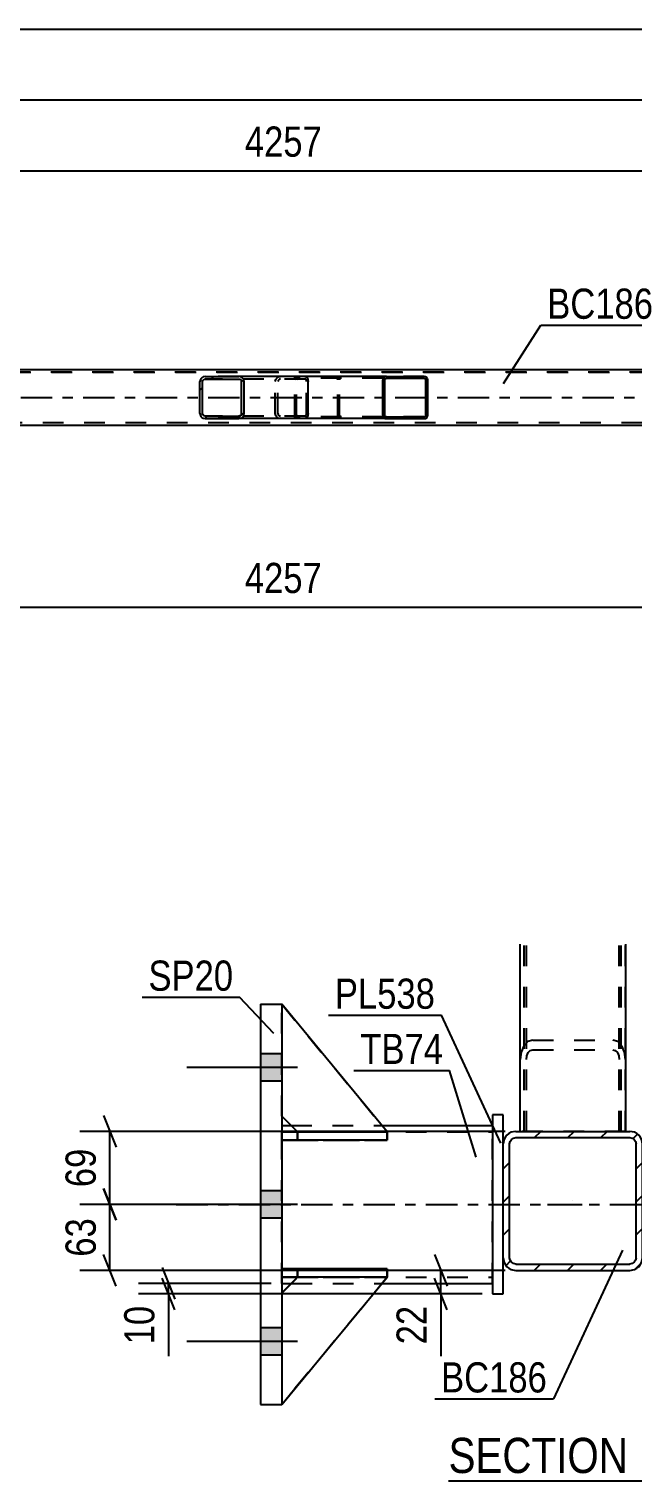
# Model space of a CAD drawing. Header units: millimetres. Extents: x 0 to 841, y 0 to 594.
# Drawn here: x 220.5 to 277.8, y 143.6 to 281.4 of the extents above; entities that cross this region are included whole.
import ezdxf

# ---------------------------------------------------------------- set-up
doc = ezdxf.new("R2010")
doc.units = ezdxf.units.MM
doc.linetypes.add('DXK_LINE_DOT2', pattern=[3.9198, 1.9599, -1.9599])
doc.linetypes.add('DXK_LINE_DOT3', pattern=[5.9187, 2.979, -0.9799, 0.9799, -0.9799])
doc.styles.add('Arial Narrow', font='ARIALN.TTF', dxfattribs={"height": 0.2})

# ---------------------------------------------------------------- blocks, each defined once
blk = doc.blocks.new('Unknown-814521562-15 - 6751')
at = {"color": 6, "linetype": 'Continuous'}
blk.add_line((260.29, 143.56), (287.5, 143.56), dxfattribs=at)
at = {"color": 0, "linetype": 'Continuous'}
for points in [[(278.4, 144.31), (278.4, 147.81), (260.29, 147.81), (260.29, 144.31)], [(281.79, 144.31), (281.79, 147.81), (279.45, 147.81), (279.45, 144.31)], [(284.11, 144.31), (284.11, 147.81), (282.84, 147.81), (282.84, 144.31)], [(287.5, 144.31), (287.5, 147.81), (285.16, 147.81), (285.16, 144.31)]]:
    blk.add_wipeout(points, dxfattribs=at)
at = {"color": 7, "linetype": 'Continuous', "style": 'Arial Narrow'}
for s, p in [('SECTION ', (260.29, 144.31)), ('F', (279.45, 144.31)), ('F', (285.16, 144.31)), ('-', (282.84, 144.31))]:
    blk.add_text(s, height=3.34, dxfattribs=at).set_placement(p)
blk = doc.blocks.new('Part-814521562-2860 - 2731')
at = {"color": 7, "linetype": 'DXK_LINE_DOT2'}
for p, q in [((730.18, 248.82), (65.84, 248.82)), ((65.84, 248.82), (729.44, 248.82)), ((729.44, 244.02), (65.84, 244.02))]:
    blk.add_line(p, q, dxfattribs=at)
at = {"color": 2, "linetype": 'Continuous'}
for p, q in [((328.96, 249.06), (164.69, 249.06)), ((328.96, 243.78), (164.69, 243.78))]:
    blk.add_line(p, q, dxfattribs=at)
at = {"color": 7, "linetype": 'DXK_LINE_DOT3'}
blk.add_line((65.84, 246.42), (729.85, 246.42), dxfattribs=at)
blk = doc.blocks.new('Part-814521562-2922 - 2731')
at = {"linetype": 'Continuous'}
h = blk.add_hatch(dxfattribs=at)
h.set_pattern_fill('', scale=0.7, style=0, pattern_type=0)
h.set_pattern_definition([(45, (258.287, 248.219), (-1.57154, 1.57154), [])])
h.paths.add_polyline_path([(258.31, 248.1), (258.29, 248.22), (258.21, 248.32), (258.1, 248.39), (257.97, 248.42), (254.4, 248.42), (254.27, 248.39), (254.16, 248.32), (254.08, 248.22), (254.06, 248.1), (254.06, 244.74), (254.08, 244.61), (254.16, 244.51), (254.27, 244.44), (254.4, 244.42), (257.97, 244.42), (258.1, 244.44), (258.21, 244.51), (258.29, 244.61), (258.31, 244.74)])
h.paths.add_polyline_path([(258.13, 244.68), (258.09, 244.62), (258.04, 244.59), (257.97, 244.58), (254.4, 244.58), (254.33, 244.59), (254.28, 244.62), (254.24, 244.68), (254.23, 244.74), (254.23, 248.1), (254.24, 248.16), (254.28, 248.21), (254.33, 248.24), (254.4, 248.26), (257.97, 248.26), (258.04, 248.24), (258.09, 248.21), (258.13, 248.16), (258.14, 248.1), (258.14, 244.74)])
at = {"color": 7, "linetype": 'DXK_LINE_DOT2'}
for p, q in [((245.71, 248.1), (245.73, 248.22)), ((245.89, 248.16), (245.88, 248.1)), ((245.93, 248.21), (245.89, 248.16)), ((245.92, 248.39), (246.05, 248.42)), ((245.98, 248.24), (245.93, 248.21)), ((246.05, 248.26), (245.98, 248.24)), ((246.7, 248.42), (246.05, 248.42)), ((257.97, 248.26), (246.05, 248.26)), ((249.62, 248.42), (249.75, 248.39)), ((249.69, 248.24), (249.62, 248.26)), ((249.74, 248.21), (249.69, 248.24)), ((249.78, 248.16), (249.74, 248.21)), ((249.79, 248.1), (249.78, 248.16)), ((249.94, 248.22), (249.96, 248.1)), ((257.97, 248.42), (254.4, 248.42)), ((245.71, 244.74), (245.71, 248.1)), ((245.88, 244.74), (245.88, 248.1)), ((249.79, 244.74), (249.79, 248.1)), ((249.96, 244.74), (249.96, 248.1)), ((245.73, 244.61), (245.71, 244.74)), ((245.88, 244.74), (245.89, 244.68)), ((245.89, 244.68), (245.93, 244.62)), ((246.05, 244.42), (245.92, 244.44)), ((245.93, 244.62), (245.98, 244.59)), ((245.98, 244.59), (246.05, 244.58)), ((257.97, 244.58), (246.05, 244.58)), ((246.7, 244.42), (246.05, 244.42)), ((249.62, 244.58), (249.69, 244.59)), ((249.75, 244.44), (249.62, 244.42)), ((249.69, 244.59), (249.74, 244.62)), ((249.74, 244.62), (249.78, 244.68)), ((249.78, 244.68), (249.79, 244.74)), ((249.96, 244.74), (249.94, 244.61)), ((257.97, 244.42), (254.4, 244.42))]:
    blk.add_line(p, q, dxfattribs=at)
at = {"color": 2, "linetype": 'Continuous'}
for p, q in [((254.4, 248.42), (246.7, 248.42)), ((254.08, 248.22), (254.06, 248.1)), ((254.23, 248.1), (254.24, 248.16)), ((254.24, 248.16), (254.28, 248.21)), ((254.4, 248.42), (254.27, 248.39)), ((254.28, 248.21), (254.33, 248.24)), ((254.33, 248.24), (254.4, 248.26)), ((254.4, 248.42), (257.97, 248.42)), ((254.4, 248.26), (257.97, 248.26)), ((258.1, 248.39), (257.97, 248.42)), ((257.97, 248.26), (258.04, 248.24)), ((258.04, 248.24), (258.09, 248.21)), ((258.09, 248.21), (258.13, 248.16)), ((258.13, 248.16), (258.14, 248.1)), ((258.31, 248.1), (258.29, 248.22)), ((254.06, 244.74), (254.06, 248.1)), ((254.23, 244.74), (254.23, 248.1)), ((258.14, 244.74), (258.14, 248.1)), ((258.31, 244.74), (258.31, 248.1)), ((254.4, 244.42), (246.7, 244.42)), ((254.06, 244.74), (254.08, 244.61)), ((254.24, 244.68), (254.23, 244.74)), ((254.28, 244.62), (254.24, 244.68)), ((254.27, 244.44), (254.4, 244.42)), ((254.33, 244.59), (254.28, 244.62)), ((254.4, 244.58), (254.33, 244.59)), ((254.4, 244.58), (257.97, 244.58)), ((254.4, 244.42), (257.97, 244.42)), ((258.04, 244.59), (257.97, 244.58)), ((257.97, 244.42), (258.1, 244.44)), ((258.09, 244.62), (258.04, 244.59)), ((258.13, 244.68), (258.09, 244.62)), ((258.14, 244.74), (258.13, 244.68)), ((258.29, 244.61), (258.31, 244.74))]:
    blk.add_line(p, q, dxfattribs=at)
at = {"color": 7, "linetype": 'DXK_LINE_DOT2'}
for centre, start, end in [((246.03, 248.08), 110.7583, 155.68), ((249.64, 248.08), 24.32, 69.2417), ((246.03, 244.75), 204.32, 249.2417), ((249.64, 244.75), 290.7583, 335.68)]:
    blk.add_arc(centre, 0.331, start, end, dxfattribs=at)
at = {"color": 2, "linetype": 'Continuous'}
for centre, start, end in [((254.38, 248.08), 110.7583, 155.68), ((257.99, 248.08), 24.32, 69.2417), ((254.38, 244.75), 204.32, 249.2417), ((257.99, 244.75), 290.7583, 335.68)]:
    blk.add_arc(centre, 0.331, start, end, dxfattribs=at)
blk = doc.blocks.new('Part-814521562-2923 - 2731')
at = {"linetype": 'Continuous'}
h = blk.add_hatch(dxfattribs=at)
h.set_pattern_fill('', scale=0.7, style=0, pattern_type=0)
h.set_pattern_definition([(45, (240.8634, 248.1203), (-1.57154, 1.57154), [])])
h.paths.add_polyline_path([(240.9, 247.94), (240.86, 248.12), (240.75, 248.28), (240.59, 248.38), (240.4, 248.42), (237.21, 248.42), (237.02, 248.38), (236.86, 248.28), (236.75, 248.12), (236.71, 247.94), (236.71, 244.9), (236.75, 244.71), (236.86, 244.56), (237.02, 244.45), (237.21, 244.42), (240.4, 244.42), (240.59, 244.45), (240.75, 244.56), (240.86, 244.71), (240.9, 244.9)])
h.paths.add_polyline_path([(240.63, 244.8), (240.58, 244.73), (240.5, 244.67), (240.4, 244.66), (237.21, 244.66), (237.12, 244.67), (237.04, 244.73), (236.98, 244.8), (236.96, 244.9), (236.96, 247.94), (236.98, 248.03), (237.04, 248.11), (237.12, 248.16), (237.21, 248.18), (240.4, 248.18), (240.5, 248.16), (240.58, 248.11), (240.63, 248.03), (240.65, 247.94), (240.65, 244.9)])
at = {"color": 2, "linetype": 'Continuous'}
for p, q in [((237.21, 248.42), (237.02, 248.38)), ((237.04, 248.11), (237.12, 248.16)), ((237.12, 248.16), (237.21, 248.18)), ((237.21, 248.42), (240.4, 248.42)), ((237.21, 248.18), (240.4, 248.18)), ((246.7, 248.42), (240.4, 248.42)), ((240.59, 248.38), (240.4, 248.42)), ((240.4, 248.18), (240.5, 248.16)), ((240.5, 248.16), (240.58, 248.11)), ((246.7, 248.42), (246.8, 248.38)), ((246.8, 248.38), (246.89, 248.28)), ((246.89, 248.28), (246.95, 248.12)), ((236.75, 248.12), (236.71, 247.94)), ((236.71, 244.9), (236.71, 247.94)), ((236.96, 247.94), (236.98, 248.03)), ((236.96, 244.9), (236.96, 247.94)), ((236.98, 248.03), (237.04, 248.11)), ((240.58, 248.11), (240.63, 248.03)), ((240.63, 248.03), (240.65, 247.94)), ((240.65, 244.9), (240.65, 247.94)), ((240.9, 247.94), (240.86, 248.12)), ((240.9, 244.9), (240.9, 247.94)), ((246.95, 248.12), (246.97, 247.94)), ((246.97, 244.9), (246.97, 247.94)), ((236.71, 244.9), (236.75, 244.71)), ((236.98, 244.8), (236.96, 244.9)), ((237.04, 244.73), (236.98, 244.8)), ((237.02, 244.45), (237.21, 244.42)), ((237.12, 244.67), (237.04, 244.73)), ((237.21, 244.66), (237.12, 244.67)), ((237.21, 244.66), (240.4, 244.66)), ((237.21, 244.42), (240.4, 244.42)), ((240.5, 244.67), (240.4, 244.66)), ((240.4, 244.42), (240.59, 244.45)), ((246.7, 244.42), (240.4, 244.42)), ((240.58, 244.73), (240.5, 244.67)), ((240.63, 244.8), (240.58, 244.73)), ((240.65, 244.9), (240.63, 244.8)), ((240.86, 244.71), (240.9, 244.9)), ((246.8, 244.45), (246.7, 244.42)), ((246.89, 244.56), (246.8, 244.45)), ((246.95, 244.71), (246.89, 244.56)), ((246.97, 244.9), (246.95, 244.71))]:
    blk.add_line(p, q, dxfattribs=at)
at = {"color": 7, "linetype": 'DXK_LINE_DOT2'}
for p, q in [((240.4, 248.42), (237.21, 248.42)), ((246.7, 248.18), (237.21, 248.18)), ((244.17, 248.38), (244.36, 248.42)), ((244.27, 248.16), (244.19, 248.11)), ((244.36, 248.18), (244.27, 248.16)), ((245.71, 248.18), (245.71, 248.42)), ((246.75, 248.16), (246.7, 248.18)), ((246.8, 248.11), (246.75, 248.16)), ((243.86, 247.94), (243.9, 248.12)), ((243.86, 244.9), (243.86, 247.94)), ((244.13, 248.03), (244.11, 247.94)), ((244.11, 244.9), (244.11, 247.94)), ((244.19, 248.11), (244.13, 248.03)), ((246.82, 248.03), (246.8, 248.11)), ((246.83, 247.94), (246.82, 248.03)), ((246.83, 244.9), (246.83, 247.94)), ((246.7, 244.66), (237.21, 244.66)), ((240.4, 244.42), (237.21, 244.42)), ((243.9, 244.71), (243.86, 244.9)), ((244.11, 244.9), (244.13, 244.8)), ((244.13, 244.8), (244.19, 244.73)), ((244.36, 244.42), (244.17, 244.45)), ((244.19, 244.73), (244.21, 244.71)), ((244.21, 244.71), (244.27, 244.67)), ((244.27, 244.67), (244.36, 244.66)), ((245.71, 244.42), (245.71, 244.66)), ((246.7, 244.66), (246.75, 244.67)), ((246.75, 244.67), (246.8, 244.73)), ((246.8, 244.73), (246.82, 244.8)), ((246.82, 244.8), (246.83, 244.9))]:
    blk.add_line(p, q, dxfattribs=at)
at = {"color": 2, "linetype": 'Continuous'}
for centre, start, end in [((237.2, 247.92), 111.1941, 156.1506), ((240.41, 247.92), 23.8494, 68.8059), ((237.2, 244.91), 203.8494, 248.8059), ((240.41, 244.91), 291.1941, 336.1506)]:
    blk.add_arc(centre, 0.492, start, end, dxfattribs=at)
at = {"color": 7, "linetype": 'DXK_LINE_DOT2'}
for centre, start, end in [((244.35, 247.92), 111.1941, 156.1506), ((244.35, 244.91), 203.8494, 248.8059)]:
    blk.add_arc(centre, 0.492, start, end, dxfattribs=at)
blk = doc.blocks.new('Part-814521562-6793 - 6751')
at = {"color": 7, "linetype": 'DXK_LINE_DOT2'}
for p, q in [((245.97, 162.9), (244.47, 161.4)), ((244.47, 150.81), (254.47, 162.9)), ((244.47, 161.4), (245.97, 162.9)), ((254.47, 162.9), (244.47, 150.81)), ((254.47, 162.9), (245.97, 162.9)), ((245.97, 162.9), (245.97, 162.9)), ((245.97, 162.9), (254.47, 162.9)), ((254.47, 162.9), (254.47, 162.9)), ((244.47, 161.4), (244.47, 150.81))]:
    blk.add_line(p, q, dxfattribs=at)
blk = doc.blocks.new('Part-814521562-6773 - 6751')
at = {"color": 2, "linetype": 'Continuous'}
for p, q in [((267.07, 176.75), (267.07, 194.52)), ((277.07, 194.52), (277.07, 176.75))]:
    blk.add_line(p, q, dxfattribs=at)
at = {"color": 7, "linetype": 'DXK_LINE_DOT2'}
for p, q in [((267.47, 176.75), (267.47, 194.52)), ((276.67, 176.75), (276.67, 194.52)), ((277.07, 176.75), (267.07, 176.75))]:
    blk.add_line(p, q, dxfattribs=at)
blk = doc.blocks.new('Part-814521562-6757 - 6751')
at = {"color": 2, "linetype": 'Continuous'}
for p, q in [((290.18, 177.31), (279.67, 177.31)), ((299.67, 177.31), (298.78, 177.31)), ((290.16, 162.31), (279.67, 162.31)), ((299.67, 162.31), (298.76, 162.31))]:
    blk.add_line(p, q, dxfattribs=at)
at = {"color": 7, "linetype": 'DXK_LINE_DOT2'}
for p, q in [((279.67, 162.31), (279.67, 177.31)), ((299.67, 176.71), (279.67, 176.71)), ((298.78, 177.31), (290.18, 177.31)), ((299.67, 177.31), (299.67, 162.31)), ((279.67, 162.91), (299.67, 162.91)), ((298.76, 162.31), (290.16, 162.31))]:
    blk.add_line(p, q, dxfattribs=at)
at = {"color": 7, "linetype": 'DXK_LINE_DOT3'}
blk.add_line((269.67, 169.81), (309.67, 169.81), dxfattribs=at)
blk = doc.blocks.new('Part-814521562-6782 - 6751')
at = {"color": 2, "linetype": 'Continuous'}
for p, q in [((245.97, 162.9), (244.47, 161.4)), ((244.47, 150.81), (254.47, 162.9)), ((254.47, 162.9), (245.97, 162.9)), ((245.97, 162.9), (245.97, 162.9)), ((254.47, 162.9), (254.47, 162.9))]:
    blk.add_line(p, q, dxfattribs=at)
at = {"color": 7, "linetype": 'DXK_LINE_DOT2'}
for p, q in [((244.47, 161.4), (245.97, 162.9)), ((244.47, 150.81), (254.47, 162.9)), ((245.97, 162.9), (254.47, 162.9)), ((244.47, 161.4), (244.47, 150.81))]:
    blk.add_line(p, q, dxfattribs=at)
blk = doc.blocks.new('Part-814521562-6774 - 6751')
at = {"color": 7, "linetype": 'DXK_LINE_DOT2'}
for p, q in [((267.07, 176.75), (267.07, 194.52)), ((267.67, 176.75), (267.67, 194.52)), ((276.47, 176.75), (276.47, 194.52)), ((277.07, 176.75), (277.07, 194.52)), ((267.42, 184.88), (267.16, 184.28)), ((267.81, 185.28), (267.42, 184.88)), ((268.27, 185.42), (267.81, 185.28)), ((268.27, 185.42), (275.87, 185.42)), ((276.33, 185.28), (275.87, 185.42)), ((276.72, 184.88), (276.33, 185.28)), ((276.98, 184.28), (276.72, 184.88)), ((267.16, 184.28), (267.07, 183.56)), ((267.67, 183.56), (267.72, 183.92)), ((267.72, 183.92), (267.85, 184.22)), ((267.85, 184.22), (268.04, 184.42)), ((268.04, 184.42), (268.27, 184.49)), ((268.27, 184.49), (275.87, 184.49)), ((275.87, 184.49), (276.1, 184.42)), ((276.1, 184.42), (276.3, 184.22)), ((276.3, 184.22), (276.43, 183.92)), ((276.43, 183.92), (276.47, 183.56)), ((277.07, 183.56), (276.98, 184.28)), ((267.07, 176.75), (277.07, 176.75))]:
    blk.add_line(p, q, dxfattribs=at)
blk = doc.blocks.new('Part-814521562-6766 - 6751')
at = {"linetype": 'Continuous'}
h = blk.add_hatch(dxfattribs=at)
h.set_pattern_fill('', scale=0.7, style=0, pattern_type=0)
h.set_pattern_definition([(45, (277.932, 163.6387), (-1.57154, 1.57154), [])])
h.paths.add_polyline_path([(277.47, 163.55), (277.93, 163.64), (278.32, 163.9), (278.58, 164.29), (278.67, 164.75), (278.67, 175.55), (278.58, 176.01), (278.32, 176.4), (277.93, 176.66), (277.47, 176.75), (266.67, 176.75), (266.21, 176.66), (265.82, 176.4), (265.56, 176.01), (265.47, 175.55), (265.47, 164.75), (265.56, 164.29), (265.82, 163.9), (266.21, 163.64), (266.67, 163.55)])
h.paths.add_polyline_path([(266.67, 164.15), (266.44, 164.19), (266.25, 164.32), (266.12, 164.52), (266.07, 164.75), (266.07, 175.55), (266.12, 175.78), (266.25, 175.97), (266.44, 176.1), (266.67, 176.15), (277.47, 176.15), (277.7, 176.1), (277.9, 175.97), (278.03, 175.78), (278.07, 175.55), (278.07, 164.75), (278.03, 164.52), (277.9, 164.32), (277.7, 164.19), (277.47, 164.15)])
at = {"color": 2, "linetype": 'Continuous'}
for p, q in [((266.67, 176.75), (266.21, 176.66)), ((266.67, 176.75), (277.47, 176.75)), ((277.93, 176.66), (277.47, 176.75)), ((265.56, 176.01), (265.47, 175.55)), ((265.47, 164.75), (265.47, 175.55)), ((266.07, 175.55), (266.12, 175.78)), ((266.07, 164.75), (266.07, 175.55)), ((266.12, 175.78), (266.25, 175.97)), ((266.25, 175.97), (266.44, 176.1)), ((266.44, 176.1), (266.67, 176.15)), ((266.67, 176.15), (277.47, 176.15)), ((277.47, 176.15), (277.7, 176.1)), ((277.7, 176.1), (277.9, 175.97)), ((277.9, 175.97), (278.03, 175.78)), ((278.03, 175.78), (278.07, 175.55)), ((278.07, 164.75), (278.07, 175.55)), ((278.67, 175.55), (278.58, 176.01)), ((278.67, 164.75), (278.67, 175.55)), ((265.47, 164.75), (265.56, 164.29)), ((266.12, 164.52), (266.07, 164.75)), ((266.25, 164.32), (266.12, 164.52)), ((266.44, 164.19), (266.25, 164.32)), ((266.67, 164.15), (266.44, 164.19)), ((266.67, 164.15), (277.47, 164.15)), ((277.7, 164.19), (277.47, 164.15)), ((277.9, 164.32), (277.7, 164.19)), ((278.03, 164.52), (277.9, 164.32)), ((278.07, 164.75), (278.03, 164.52)), ((278.58, 164.29), (278.67, 164.75)), ((266.21, 163.64), (266.67, 163.55)), ((266.67, 163.55), (277.47, 163.55)), ((277.47, 163.55), (277.93, 163.64))]:
    blk.add_line(p, q, dxfattribs=at)
at = {"color": 7, "linetype": 'DXK_LINE_DOT3'}
blk.add_line((272.07, 170.15), (272.07, 170.15), dxfattribs=at)
at = {"color": 2, "linetype": 'Continuous'}
for centre, start, end in [((266.67, 175.55), 112.5, 157.5), ((277.47, 175.55), 22.5, 67.5), ((266.67, 164.75), 202.5, 247.5), ((277.47, 164.75), 292.5, 337.5)]:
    blk.add_arc(centre, 1.2, start, end, dxfattribs=at)
blk = doc.blocks.new('Part-814521562-6788 - 6751')
at = {"color": 2, "linetype": 'Continuous'}
for p, q in [((244.47, 162.91), (244.47, 163.71)), ((254.47, 163.71), (244.47, 163.71)), ((254.47, 162.91), (244.47, 162.91)), ((244.47, 162.91), (244.47, 162.91)), ((254.47, 162.91), (254.47, 163.71))]:
    blk.add_line(p, q, dxfattribs=at)
at = {"color": 7, "linetype": 'DXK_LINE_DOT2'}
for p, q in [((245.97, 163.71), (244.47, 163.71)), ((244.47, 162.91), (245.97, 162.91)), ((245.97, 162.91), (245.97, 163.71)), ((254.47, 163.71), (245.97, 163.71)), ((245.97, 162.91), (254.47, 162.91))]:
    blk.add_line(p, q, dxfattribs=at)
blk = doc.blocks.new('Part-814521562-6789 - 6751')
at = {"color": 7, "linetype": 'DXK_LINE_DOT2'}
for p, q in [((244.47, 176.71), (245.97, 176.71)), ((254.47, 176.71), (244.47, 176.71)), ((244.47, 176.71), (244.47, 176.71)), ((244.47, 176.71), (244.47, 175.91)), ((244.47, 176.71), (244.47, 175.91)), ((245.97, 176.71), (254.47, 176.71)), ((245.97, 176.71), (245.97, 175.91)), ((254.47, 176.71), (254.47, 175.91)), ((245.97, 175.91), (244.47, 175.91)), ((244.47, 175.91), (254.47, 175.91)), ((244.47, 175.91), (244.47, 175.91)), ((254.47, 175.91), (245.97, 175.91))]:
    blk.add_line(p, q, dxfattribs=at)
blk = doc.blocks.new('Part-814521562-6790 - 6751')
at = {"color": 7, "linetype": 'DXK_LINE_DOT2'}
for p, q in [((244.47, 163.71), (245.97, 163.71)), ((254.47, 163.71), (244.47, 163.71)), ((244.47, 163.71), (244.47, 163.71)), ((244.47, 163.71), (244.47, 162.91)), ((244.47, 163.71), (244.47, 162.91)), ((245.97, 162.91), (244.47, 162.91)), ((244.47, 162.91), (254.47, 162.91)), ((244.47, 162.91), (244.47, 162.91)), ((245.97, 163.71), (254.47, 163.71)), ((245.97, 163.71), (245.97, 162.91)), ((254.47, 162.91), (245.97, 162.91)), ((254.47, 163.71), (254.47, 162.91))]:
    blk.add_line(p, q, dxfattribs=at)
blk = doc.blocks.new('Part-814521562-6791 - 6751')
at = {"color": 7, "linetype": 'DXK_LINE_DOT2'}
for p, q in [((244.47, 178.2), (244.47, 188.81)), ((244.47, 188.81), (254.47, 176.7)), ((244.47, 188.81), (254.47, 176.7)), ((245.97, 176.7), (244.47, 178.2)), ((245.97, 176.7), (244.47, 178.2)), ((254.47, 176.7), (245.97, 176.7)), ((245.97, 176.7), (245.97, 176.7)), ((245.97, 176.7), (254.47, 176.7)), ((254.47, 176.7), (254.47, 176.7))]:
    blk.add_line(p, q, dxfattribs=at)
blk = doc.blocks.new('Part-814521562-6792 - 6751')
at = {"color": 2, "linetype": 'Continuous'}
for p, q in [((254.47, 176.7), (244.47, 188.81)), ((245.96, 176.71), (244.47, 178.2)), ((253.22, 176.7), (254.47, 176.7)), ((254.47, 176.7), (254.47, 176.7))]:
    blk.add_line(p, q, dxfattribs=at)
at = {"color": 7, "linetype": 'DXK_LINE_DOT2'}
for p, q in [((244.47, 178.2), (244.47, 188.81)), ((244.47, 188.81), (254.47, 176.7)), ((245.97, 176.7), (244.47, 178.2)), ((245.97, 176.7), (245.96, 176.71)), ((254.47, 176.7), (245.97, 176.7)), ((245.97, 176.7), (245.97, 176.7)), ((245.97, 176.7), (253.22, 176.7))]:
    blk.add_line(p, q, dxfattribs=at)
blk = doc.blocks.new('Part-814521562-6801 - 6751')
at = {"color": 2, "linetype": 'Continuous'}
for p, q in [((242.47, 188.81), (244.47, 188.81)), ((242.47, 188.81), (242.47, 150.81)), ((244.47, 188.81), (244.47, 150.81)), ((242.47, 150.81), (244.47, 150.81))]:
    blk.add_line(p, q, dxfattribs=at)
blk = doc.blocks.new('Part-814521562-6807 - 6751')
at = {"color": 2, "linetype": 'Continuous'}
for p, q in [((244.47, 175.91), (244.47, 176.71)), ((244.47, 176.71), (253.22, 176.71)), ((254.47, 176.71), (254.46, 176.71)), ((254.47, 175.91), (254.47, 176.71)), ((254.47, 175.91), (244.47, 175.91)), ((244.47, 175.91), (244.47, 175.91))]:
    blk.add_line(p, q, dxfattribs=at)
at = {"color": 7, "linetype": 'DXK_LINE_DOT2'}
for p, q in [((245.97, 176.71), (244.47, 176.71)), ((245.97, 175.91), (245.97, 176.71)), ((245.97, 176.71), (254.46, 176.71)), ((244.47, 175.91), (245.97, 175.91)), ((245.97, 175.91), (254.47, 175.91))]:
    blk.add_line(p, q, dxfattribs=at)
blk = doc.blocks.new('Part-814521562-6839 - 6751')
at = {"color": 2, "linetype": 'Continuous'}
for p, q in [((244.47, 177.31), (245.36, 177.31)), ((253.97, 177.31), (264.47, 177.31)), ((244.47, 162.31), (245.38, 162.31)), ((253.98, 162.31), (264.47, 162.31))]:
    blk.add_line(p, q, dxfattribs=at)
at = {"color": 7, "linetype": 'DXK_LINE_DOT2'}
for p, q in [((244.47, 162.31), (244.47, 177.31)), ((244.47, 176.71), (264.47, 176.71)), ((245.36, 177.31), (253.97, 177.31)), ((264.47, 162.31), (264.47, 177.31)), ((244.47, 162.91), (264.47, 162.91)), ((245.38, 162.31), (253.98, 162.31))]:
    blk.add_line(p, q, dxfattribs=at)
at = {"color": 7, "linetype": 'DXK_LINE_DOT3'}
blk.add_line((234.47, 169.81), (274.47, 169.81), dxfattribs=at)
blk = doc.blocks.new('Part-814521562-6844 - 6751')
at = {"color": 2, "linetype": 'Continuous'}
for p, q in [((265.47, 178.31), (264.47, 178.31)), ((264.47, 178.31), (264.47, 161.31)), ((265.47, 175.55), (265.47, 178.31)), ((265.47, 161.31), (265.47, 164.75)), ((264.47, 161.31), (265.47, 161.31))]:
    blk.add_line(p, q, dxfattribs=at)
at = {"color": 7, "linetype": 'DXK_LINE_DOT2'}
blk.add_line((265.47, 164.75), (265.47, 175.55), dxfattribs=at)
blk = doc.blocks.new('Bolt-814521562-6887 - 6751')
at = {"linetype": 'Continuous'}
for points in [[(244.47, 181.51), (244.47, 184.11), (242.47, 184.11), (242.47, 181.51)], [(244.47, 181.51), (244.47, 184.11), (242.47, 184.11), (242.47, 181.51)], [(244.47, 181.51), (244.47, 184.11), (242.47, 184.11), (242.47, 181.51)], [(244.47, 168.51), (244.47, 171.11), (242.47, 171.11), (242.47, 168.51)], [(244.47, 168.51), (244.47, 171.11), (242.47, 171.11), (242.47, 168.51)], [(244.47, 155.51), (244.47, 158.11), (242.47, 158.11), (242.47, 155.51)], [(244.47, 155.51), (244.47, 158.11), (242.47, 158.11), (242.47, 155.51)], [(244.47, 155.51), (244.47, 158.11), (242.47, 158.11), (242.47, 155.51)]]:
    blk.add_hatch(color=1, dxfattribs=at).paths.add_polyline_path(points)
at = {"color": 1, "linetype": 'Continuous'}
for p, q in [((244.47, 184.11), (242.47, 184.11)), ((244.47, 184.11), (242.47, 184.11)), ((244.47, 184.11), (242.47, 184.11)), ((245.97, 182.81), (235.47, 182.81)), ((245.97, 182.81), (235.47, 182.81)), ((245.97, 182.81), (235.47, 182.81)), ((244.47, 181.51), (242.47, 181.51)), ((244.47, 181.51), (242.47, 181.51)), ((244.47, 181.51), (242.47, 181.51)), ((244.47, 171.11), (242.47, 171.11)), ((244.47, 171.11), (242.47, 171.11)), ((245.97, 169.81), (235.47, 169.81)), ((245.97, 169.81), (235.47, 169.81)), ((244.47, 168.51), (242.47, 168.51)), ((244.47, 168.51), (242.47, 168.51)), ((244.47, 158.11), (242.47, 158.11)), ((244.47, 158.11), (242.47, 158.11)), ((244.47, 158.11), (242.47, 158.11)), ((245.97, 156.81), (235.47, 156.81)), ((245.97, 156.81), (235.47, 156.81)), ((245.97, 156.81), (235.47, 156.81)), ((244.47, 155.51), (242.47, 155.51)), ((244.47, 155.51), (242.47, 155.51)), ((244.47, 155.51), (242.47, 155.51))]:
    blk.add_line(p, q, dxfattribs=at)
blk = doc.blocks.new('StraightDimension-814521562-3132 - 2731')
at = {"color": 7, "linetype": 'Continuous'}
blk.add_line((55.62, 274.7), (730.85, 274.7), dxfattribs=at)
blk = doc.blocks.new('StraightDimension-814521562-3159 - 2731')
at = {"color": 7, "linetype": 'Continuous'}
blk.add_line((159.49, 226.51), (329.76, 226.51), dxfattribs=at)
at = {"color": 0}
blk.add_wipeout([(248.88, 227.26), (248.88, 231.46), (240.37, 231.46), (240.37, 227.26)], dxfattribs=at)
at = {"color": 3, "style": 'Arial Narrow'}
blk.add_text('4257', height=2.863, dxfattribs=at).set_placement((240.97, 227.86))
blk = doc.blocks.new('StraightDimension-814521562-3166 - 2731')
at = {"color": 7, "linetype": 'Continuous'}
blk.add_line((54.98, 281.41), (731.49, 281.41), dxfattribs=at)
blk = doc.blocks.new('StraightDimension-814521562-3177 - 2731')
at = {"color": 7, "linetype": 'Continuous'}
blk.add_line((159.49, 267.94), (329.76, 267.94), dxfattribs=at)
at = {"color": 0}
blk.add_wipeout([(248.88, 268.69), (248.88, 272.89), (240.37, 272.89), (240.37, 268.69)], dxfattribs=at)
at = {"color": 3, "style": 'Arial Narrow'}
blk.add_text('4257', height=2.863, dxfattribs=at).set_placement((240.97, 269.29))
blk = doc.blocks.new('StraightDimension-814521562-6938 - 6751')
at = {"color": 7, "linetype": 'Continuous'}
for p, q in [((227.58, 178.25), (228.78, 175.25)), ((265.67, 176.75), (225.33, 176.75)), ((228.18, 169.81), (228.18, 176.75)), ((228.78, 168.31), (227.58, 171.31)), ((236.51, 169.81), (225.33, 169.81))]:
    blk.add_line(p, q, dxfattribs=at)
at = {"color": 0}
blk.add_wipeout([(227.43, 175.7), (223.23, 175.7), (223.23, 170.85), (227.43, 170.85)], dxfattribs=at)
at = {"color": 3, "style": 'Arial Narrow'}
blk.add_text('69', height=2.863, rotation=90.0002, dxfattribs=at).set_placement((226.83, 171.45))
blk = doc.blocks.new('StraightDimension-814521562-6980 - 6751')
at = {"color": 7, "linetype": 'Continuous'}
for p, q in [((258.97, 165.05), (260.17, 162.05)), ((265.67, 163.55), (256.72, 163.55)), ((260.17, 159.81), (258.97, 162.81)), ((259.57, 161.31), (259.57, 163.55)), ((263.47, 161.31), (256.72, 161.31)), ((259.57, 161.31), (259.57, 155.4)), ((259.57, 161.31), (259.57, 155.4))]:
    blk.add_line(p, q, dxfattribs=at)
at = {"color": 0}
blk.add_wipeout([(258.82, 160.78), (254.62, 160.78), (254.62, 155.93), (258.82, 155.93)], dxfattribs=at)
at = {"color": 3, "style": 'Arial Narrow'}
blk.add_text('22', height=2.863, rotation=90.0002, dxfattribs=at).set_placement((258.22, 156.53))
blk = doc.blocks.new('StraightDimension-814521562-7013 - 6751')
at = {"color": 7, "linetype": 'Continuous'}
for p, q in [((233.14, 163.81), (234.34, 160.81)), ((234.34, 159.81), (233.14, 162.81)), ((243.47, 162.31), (230.89, 162.31)), ((263.47, 161.31), (230.89, 161.31)), ((233.74, 161.31), (233.74, 162.31)), ((233.74, 161.31), (233.74, 155.4)), ((233.74, 161.31), (233.74, 155.4))]:
    blk.add_line(p, q, dxfattribs=at)
at = {"color": 0}
blk.add_wipeout([(232.99, 160.78), (228.79, 160.78), (228.79, 155.93), (232.99, 155.93)], dxfattribs=at)
at = {"color": 3, "style": 'Arial Narrow'}
blk.add_text('10', height=2.863, rotation=90.0002, dxfattribs=at).set_placement((232.39, 156.53))
blk = doc.blocks.new('StraightDimension-814521562-6949 - 6751')
at = {"color": 7, "linetype": 'Continuous'}
for p, q in [((227.58, 171.31), (228.78, 168.31)), ((236.51, 169.81), (225.33, 169.81)), ((228.18, 163.55), (228.18, 169.81)), ((228.78, 162.05), (227.58, 165.05)), ((265.67, 163.55), (225.33, 163.55))]:
    blk.add_line(p, q, dxfattribs=at)
at = {"color": 0}
blk.add_wipeout([(227.43, 169.1), (223.23, 169.1), (223.23, 164.25), (227.43, 164.25)], dxfattribs=at)
at = {"color": 3, "style": 'Arial Narrow'}
blk.add_text('63', height=2.863, rotation=90.0002, dxfattribs=at).set_placement((226.83, 164.85))
blk = doc.blocks.new('Mark-814521562-2856 - 2731')
at = {"color": 0}
blk.add_wipeout([(279.7, 253.9), (279.7, 256.9), (269.65, 256.9), (269.65, 253.9)], dxfattribs=at)
blk.add_wipeout([(279.7, 253.9), (279.7, 256.9), (269.65, 256.9), (269.65, 253.9)], dxfattribs=at)
at = {"color": 30, "linetype": 'Continuous'}
for p, q in [((265.51, 247.75), (269.05, 253.3)), ((269.05, 253.3), (280.3, 253.3))]:
    blk.add_line(p, q, dxfattribs=at)
at = {"color": 3, "style": 'Arial Narrow'}
blk.add_text('BC186', height=2.863, dxfattribs=at).set_placement((269.65, 253.9))
blk = doc.blocks.new('Mark-814521562-6762 - 6751')
at = {"color": 0}
blk.add_wipeout([(269.63, 151.96), (269.63, 154.96), (259.58, 154.96), (259.58, 151.96)], dxfattribs=at)
blk.add_wipeout([(269.63, 151.96), (269.63, 154.96), (259.58, 154.96), (259.58, 151.96)], dxfattribs=at)
at = {"color": 30, "linetype": 'Continuous'}
for p in [(276.77, 165.47), (258.98, 151.36)]:
    blk.add_line(p, (270.23, 151.36), dxfattribs=at)
at = {"color": 3, "style": 'Arial Narrow'}
blk.add_text('BC186', height=2.863, dxfattribs=at).set_placement((259.58, 151.96))
blk = doc.blocks.new('Mark-814521562-6797 - 6751')
at = {"color": 0}
blk.add_wipeout([(239.87, 190.1), (239.87, 193.1), (231.83, 193.1), (231.83, 190.1)], dxfattribs=at)
blk.add_wipeout([(239.87, 190.1), (239.87, 193.1), (231.83, 193.1), (231.83, 190.1)], dxfattribs=at)
at = {"color": 30, "linetype": 'Continuous'}
for p in [(231.23, 189.5), (243.71, 186.03)]:
    blk.add_line(p, (240.47, 189.5), dxfattribs=at)
at = {"color": 3, "style": 'Arial Narrow'}
blk.add_text('SP20', height=2.863, dxfattribs=at).set_placement((231.83, 190.1))
blk = doc.blocks.new('Mark-814521562-6835 - 6751')
at = {"color": 0}
blk.add_wipeout([(259.78, 183.14), (259.78, 186.14), (251.92, 186.14), (251.92, 183.14)], dxfattribs=at)
blk.add_wipeout([(259.78, 183.14), (259.78, 186.14), (251.92, 186.14), (251.92, 183.14)], dxfattribs=at)
at = {"color": 30, "linetype": 'Continuous'}
for p in [(251.32, 182.54), (262.92, 174.3)]:
    blk.add_line(p, (260.38, 182.54), dxfattribs=at)
at = {"color": 3, "style": 'Arial Narrow'}
blk.add_text('TB74', height=2.863, dxfattribs=at).set_placement((251.92, 183.14))
blk = doc.blocks.new('Mark-814521562-6840 - 6751')
at = {"color": 0}
blk.add_wipeout([(259.01, 188.39), (259.01, 191.39), (249.51, 191.39), (249.51, 188.39)], dxfattribs=at)
blk.add_wipeout([(259.01, 188.39), (259.01, 191.39), (249.51, 191.39), (249.51, 188.39)], dxfattribs=at)
at = {"color": 30, "linetype": 'Continuous'}
for p in [(248.91, 187.79), (265.25, 175.62)]:
    blk.add_line(p, (259.61, 187.79), dxfattribs=at)
at = {"color": 3, "style": 'Arial Narrow'}
blk.add_text('PL538', height=2.863, dxfattribs=at).set_placement((249.51, 188.39))

msp = doc.modelspace()

# ---------------------------------------------------------------- block references
for name in ['StraightDimension-814521562-3132 - 2731', 'Part-814521562-2860 - 2731', 'Part-814521562-2923 - 2731', 'Part-814521562-2922 - 2731', 'StraightDimension-814521562-3159 - 2731', 'Part-814521562-6773 - 6751', 'Part-814521562-6774 - 6751', 'Part-814521562-6801 - 6751', 'Part-814521562-6791 - 6751', 'Part-814521562-6792 - 6751', 'Bolt-814521562-6887 - 6751', 'Part-814521562-6844 - 6751', 'Part-814521562-6839 - 6751', 'Part-814521562-6789 - 6751', 'Part-814521562-6807 - 6751', 'Part-814521562-6766 - 6751', 'Part-814521562-6757 - 6751', 'Part-814521562-6788 - 6751', 'Part-814521562-6790 - 6751', 'Part-814521562-6793 - 6751', 'Part-814521562-6782 - 6751', 'Unknown-814521562-15 - 6751']:
    msp.add_blockref(name, (0, 0))

# ---------------------------------------------------------------- next in the draw order: block references
for name in ['StraightDimension-814521562-3166 - 2731', 'Mark-814521562-6797 - 6751', 'StraightDimension-814521562-6938 - 6751', 'StraightDimension-814521562-6980 - 6751']:
    msp.add_blockref(name, (0, 0))

# ---------------------------------------------------------------- next in the draw order: block references
for name in ['StraightDimension-814521562-3177 - 2731', 'Mark-814521562-2856 - 2731', 'Mark-814521562-6835 - 6751', 'StraightDimension-814521562-7013 - 6751']:
    msp.add_blockref(name, (0, 0))

# ---------------------------------------------------------------- next in the draw order: block references
for name in ['Mark-814521562-6840 - 6751', 'StraightDimension-814521562-6949 - 6751']:
    msp.add_blockref(name, (0, 0))

# ---------------------------------------------------------------- next in the draw order: block references
msp.add_blockref('Mark-814521562-6762 - 6751', (0, 0))

doc.saveas('drawing.dxf')
